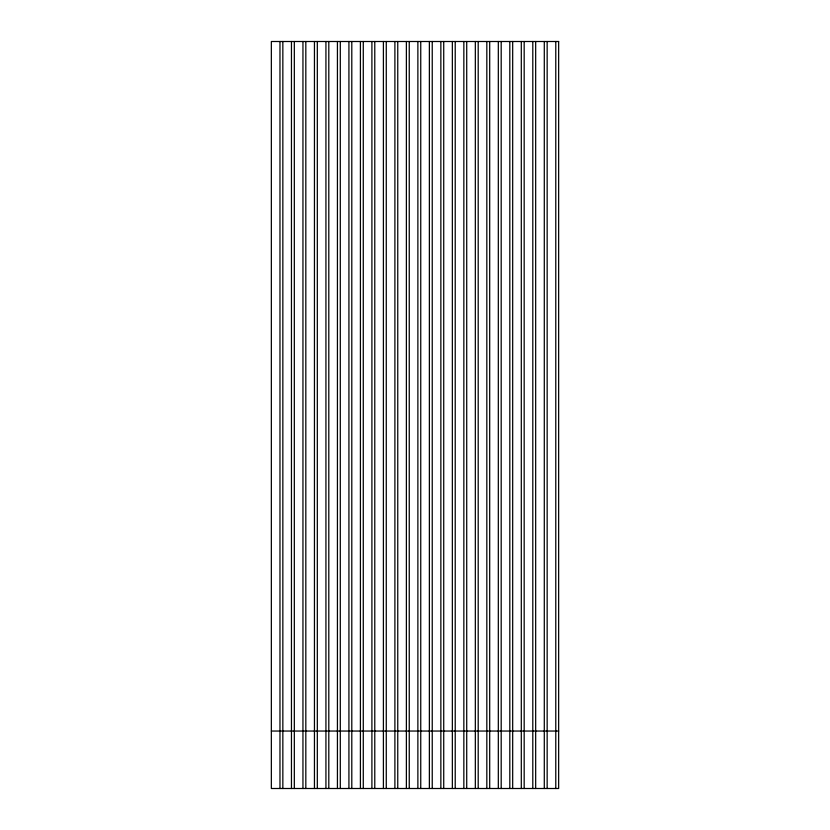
<?xml version="1.0" encoding="UTF-8"?>
<svg xmlns="http://www.w3.org/2000/svg" width="830" height="830" viewBox="0 0 830 830"><rect width="100%" height="100%" fill="white"/><g stroke="black" fill="none" stroke-linecap="round" stroke-linejoin="round"><path stroke-width="1.25" d="M271.348 731.043L452.35 731.043M452.526 731.043L463.846 731.043M464.178 731.043L535.36 731.043M535.672 731.043L555.778 731.043M556.069 731.043L558.652 731.043M555.778 41.5L555.778 788.5M547.157 41.5L547.157 788.5M544.293 41.5L544.293 788.5M535.672 41.5L535.672 788.5M532.798 41.5L532.798 788.5M524.176 41.5L524.176 788.5M521.302 41.5L521.302 788.5M512.681 41.5L512.681 788.5M509.807 41.5L509.807 788.5M501.196 41.5L501.196 788.5M498.322 41.5L498.322 788.5M489.7 41.5L489.7 788.5M486.826 41.5L486.826 788.5M478.205 41.5L478.205 788.5M475.331 41.5L475.331 788.5M466.719 41.5L466.719 788.5M463.846 41.5L463.846 788.5M455.224 41.5L455.224 788.5M452.35 41.5L452.35 788.5M443.728 41.5L443.728 788.5M440.855 41.5L440.855 788.5M432.243 41.5L432.243 788.5M429.369 41.5L429.369 788.5M420.748 41.5L420.748 788.5M417.874 41.5L417.874 788.5M409.252 41.5L409.252 788.5M406.378 41.5L406.378 788.5M397.757 41.5L397.757 788.5M394.893 41.5L394.893 788.5M386.272 41.5L386.272 788.5M383.398 41.5L383.398 788.5M374.776 41.5L374.776 788.5M371.902 41.5L371.902 788.5M363.281 41.5L363.281 788.5M360.407 41.5L360.407 788.5M351.796 41.5L351.796 788.5M348.922 41.5L348.922 788.5M340.3 41.5L340.3 788.5M337.426 41.5L337.426 788.5M328.805 41.5L328.805 788.5M325.931 41.5L325.931 788.5M317.319 41.5L317.319 788.5M314.446 41.5L314.446 788.5M305.824 41.5L305.824 788.5M302.95 41.5L302.95 788.5M294.328 41.5L294.328 788.5M291.455 41.5L291.455 788.5M282.843 41.5L282.843 788.5M279.969 41.5L279.969 788.5M558.652 41.5L271.348 41.5L271.348 788.5L558.652 788.5L558.652 41.5"/></g></svg>
